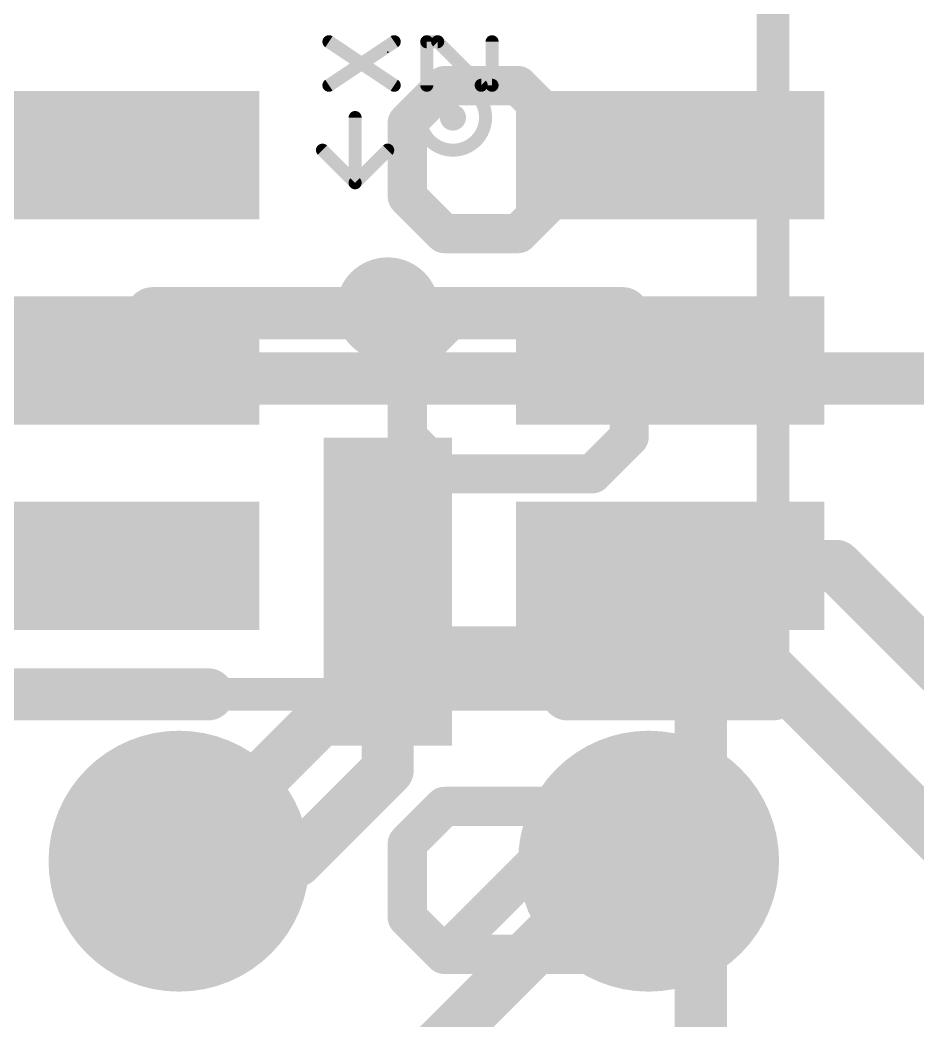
# Model space of a CAD drawing. Extents: x -3.8 to 20.4, y -39.4 to 28.1.
# Drawn here: x 8.728 to 12.225, y 14.008 to 17.906 of the extents above; entities that cross this region are included whole.
import ezdxf

# ---------------------------------------------------------------- set-up
doc = ezdxf.new("R2010")
doc.units = 0
for name, color, linetype in [('1', 12, 'CONTINUOUS'), ('16', 132, 'CONTINUOUS'), ('18', 110, 'CONTINUOUS'), ('21', 41, 'CONTINUOUS'), ('22', 40, 'CONTINUOUS'), ('23', 53, 'CONTINUOUS'), ('51', 53, 'CONTINUOUS')]:
    doc.layers.add(name, color=color, linetype=linetype)

# ---------------------------------------------------------------- blocks, each defined once
blk = doc.blocks.new('RECT')
blk.add_solid([(-0.5, -0.5), (0.5, -0.5), (-0.5, 0.5), (0.5, 0.5)])
blk = doc.blocks.new('ROUNDV')
at = {"const_width": 0.5}
blk.add_lwpolyline([(0, -0.25, 1), (0, 0.25, 1), (0, -0.25)], format="xyb", dxfattribs=at)

msp = doc.modelspace()

# ---------------------------------------------------------------- linework, layer by layer
at = {"layer": '1', "const_width": 0.2032}
for points in [[(9.06, 16.58), (9.244, 16.764)], [(9.244, 16.764), (10.16, 16.764)], [(10.16, 16.764), (10.287, 16.764)], [(10.287, 16.764), (11.076, 16.764)], [(11.076, 16.764), (11.26, 16.58)], [(8.5344, 15.6464), (9.06, 15.78)], [(11.3792, 15.6464), (11.26, 15.78)], [(11.26, 15.78), (11.906, 15.78)], [(11.906, 15.78), (12.065, 15.621)], [(10.16, 14.986), (10.16, 15.68)], [(11.3792, 15.4432), (11.3792, 15.6464)], [(12.065, 15.621), (12.446, 15.24)], [(11.3792, 14.6304), (11.3792, 15.4432)], [(9.906, 14.732), (10.16, 14.986)], [(9.8044, 14.6304), (9.906, 14.732)], [(9.3472, 14.6304), (9.8044, 14.6304)], [(11.176, 14.6304), (11.3792, 14.6304)], [(11.3792, 14.6304), (11.3792, 13.8176)]]:
    msp.add_lwpolyline(points, dxfattribs=at)
at = {"layer": '1', "const_width": 0.1016}
for points in [[(9.244, 16.8148, 1), (9.244, 16.7132)], [(9.2799, 16.7281, 1), (9.2081, 16.7999)], [(10.16, 16.8148, 1), (10.16, 16.7132)], [(10.16, 16.7132, 1), (10.16, 16.8148)], [(10.287, 16.8148, 1), (10.287, 16.7132)], [(10.287, 16.7132, 1), (10.287, 16.8148)], [(11.1119, 16.7999, 1), (11.0401, 16.7281)], [(11.076, 16.7132, 1), (11.076, 16.8148)], [(9.0241, 16.6159, 1), (9.0959, 16.5441)], [(11.2241, 16.5441, 1), (11.2959, 16.6159)], [(9.0725, 15.7308, 1), (9.0475, 15.8292)], [(11.2979, 15.8138, 1), (11.2221, 15.7462)], [(11.26, 15.8308, 1), (11.26, 15.7292)], [(11.9419, 15.8159, 1), (11.8701, 15.7441)], [(11.906, 15.7292, 1), (11.906, 15.8308)], [(10.2108, 15.68, 1), (10.1092, 15.68)], [(11.43, 15.6464, 1), (11.3284, 15.6464)], [(11.3413, 15.6126, 1), (11.4171, 15.6802)], [(12.1009, 15.6569, 1), (12.0291, 15.5851)], [(12.0291, 15.5851, 1), (12.1009, 15.6569)], [(11.43, 15.4432, 1), (11.3284, 15.4432)], [(11.3284, 15.4432, 1), (11.43, 15.4432)], [(10.1959, 14.9501, 1), (10.1241, 15.0219)], [(10.1092, 14.986, 1), (10.2108, 14.986)], [(9.8701, 14.7679, 1), (9.9419, 14.6961)], [(9.9419, 14.6961, 1), (9.8701, 14.7679)], [(9.3472, 14.6812, 1), (9.3472, 14.5796)], [(9.7685, 14.6663, 1), (9.8403, 14.5945)], [(9.8044, 14.5796, 1), (9.8044, 14.6812)], [(11.176, 14.6812, 1), (11.176, 14.5796)], [(11.43, 14.6304, 1), (11.3284, 14.6304)], [(11.3792, 14.5796, 1), (11.3792, 14.6812)], [(11.3284, 14.6304, 1), (11.43, 14.6304)]]:
    msp.add_lwpolyline(points, format="xyb", dxfattribs=at)
at = {"layer": '16', "const_width": 0.2032}
for points in [[(1.27, 16.51), (16.256, 16.51)], [(10.16, 15.4432), (9.3472, 14.6304)], [(11.5824, 15.4432), (10.16, 15.4432)], [(13.6144, 13.4112), (11.5824, 15.4432)], [(10.033, 13.589), (11.049, 14.605)], [(11.049, 14.605), (11.0744, 14.6304)], [(11.0744, 14.6304), (11.176, 14.6304)]]:
    msp.add_lwpolyline(points, dxfattribs=at)
at = {"layer": '16', "const_width": 0.1016}
for points in [[(10.16, 15.494, 1), (10.16, 15.3924)], [(10.1959, 15.4073, 1), (10.1241, 15.4791)], [(11.6183, 15.4791, 1), (11.5465, 15.4073)], [(11.5824, 15.3924, 1), (11.5824, 15.494)], [(9.3113, 14.6663, 1), (9.3831, 14.5945)], [(11.0849, 14.5691, 1), (11.0131, 14.6409)], [(11.0744, 14.6812, 1), (11.0744, 14.5796)], [(11.1103, 14.5945, 1), (11.0385, 14.6663)], [(11.176, 14.5796, 1), (11.176, 14.6812)], [(11.0131, 14.6409, 1), (11.0849, 14.5691)]]:
    msp.add_lwpolyline(points, format="xyb", dxfattribs=at)
at = {"layer": '21'}
for points, const_width in [([(10.16, 16.68, 1), (10.16, 16.88, 1), (10.16, 16.68)], 0.2032), ([(9.46, 15.2292, 1), (9.46, 15.3308)], 0.1016), ([(10.86, 15.3308, 1), (10.86, 15.2292)], 0.1016), ([(11.66, 15.2292, 1), (11.66, 15.3308)], 0.1016)]:
    msp.add_lwpolyline(points, format="xyb", dxfattribs=dict(at, const_width=const_width))
at = {"layer": '21', "const_width": 0.2032}
for points in [[(9.46, 15.28), (8.66, 15.28)], [(11.66, 15.28), (10.86, 15.28)]]:
    msp.add_lwpolyline(points, dxfattribs=at)
at = {"layer": '22', "const_width": 0.1524}
for points in [[(10.2362, 17.5062), (10.3803, 17.6503)], [(10.3803, 17.6503), (10.6684, 17.6503)], [(10.6684, 17.6503), (10.8124, 17.5062)], [(10.2362, 17.2181), (10.2362, 17.5062)], [(10.8124, 17.5062), (10.8124, 17.2181)], [(10.3803, 17.074), (10.2362, 17.2181)], [(10.8124, 17.2181), (10.6684, 17.074)], [(10.6684, 17.074), (10.3803, 17.074)], [(10.2362, 16.5707), (10.3803, 16.7147)], [(10.9565, 16.7147), (11.1005, 16.5707)], [(10.2362, 16.2826), (10.2362, 16.5707)], [(11.1005, 16.5707), (11.1005, 16.2826)], [(10.3803, 16.1385), (10.2362, 16.2826)], [(11.1005, 16.2826), (10.9565, 16.1385)], [(10.9565, 16.1385), (10.3803, 16.1385)], [(10.3803, 14.8437), (10.2362, 14.6996)], [(10.9565, 14.8437), (10.3803, 14.8437)], [(10.3803, 14.2675), (10.9565, 14.8437)], [(11.1005, 14.6996), (10.9565, 14.8437)], [(10.2362, 14.6996), (10.2362, 14.4115)], [(11.1005, 14.4115), (11.1005, 14.6996)], [(10.2362, 14.4115), (10.3803, 14.2675)], [(10.9565, 14.2675), (11.1005, 14.4115)], [(10.3803, 14.2675), (10.9565, 14.2675)]]:
    msp.add_lwpolyline(points, dxfattribs=at)
at = {"layer": '22', "const_width": 0.0762}
for points in [[(10.3803, 17.6884, 1), (10.3803, 17.6122)], [(10.4072, 17.6233, 1), (10.3533, 17.6772)], [(10.6953, 17.6772, 1), (10.6414, 17.6233)], [(10.6684, 17.6122, 1), (10.6684, 17.6884)], [(10.2743, 17.5062, 1), (10.1981, 17.5062)], [(10.8505, 17.5062, 1), (10.7743, 17.5062)], [(10.2093, 17.5331, 1), (10.2631, 17.4793)], [(10.7855, 17.4793, 1), (10.8394, 17.5331)], [(10.2631, 17.245, 1), (10.2093, 17.1911)], [(10.8394, 17.1911, 1), (10.7855, 17.245)], [(10.1981, 17.2181, 1), (10.2743, 17.2181)], [(10.7743, 17.2181, 1), (10.8505, 17.2181)], [(10.3803, 17.1121, 1), (10.3803, 17.0359)], [(10.6684, 17.0359, 1), (10.6684, 17.1121)], [(10.3533, 17.0471, 1), (10.4072, 17.101)], [(10.6414, 17.101, 1), (10.6953, 17.0471)], [(10.4072, 16.6878, 1), (10.3533, 16.7417)], [(10.9834, 16.7417, 1), (10.9295, 16.6878)], [(10.2743, 16.5707, 1), (10.1981, 16.5707)], [(11.1386, 16.5707, 1), (11.0624, 16.5707)], [(10.2093, 16.5976, 1), (10.2631, 16.5437)], [(11.0736, 16.5437, 1), (11.1275, 16.5976)], [(10.2631, 16.3095, 1), (10.2093, 16.2556)], [(11.1275, 16.2556, 1), (11.0736, 16.3095)], [(10.1981, 16.2826, 1), (10.2743, 16.2826)], [(11.0624, 16.2826, 1), (11.1386, 16.2826)], [(10.3803, 16.1766, 1), (10.3803, 16.1004)], [(10.9565, 16.1004, 1), (10.9565, 16.1766)], [(10.3533, 16.1116, 1), (10.4072, 16.1655)], [(10.9295, 16.1655, 1), (10.9834, 16.1116)], [(10.3803, 14.8818, 1), (10.3803, 14.8056)], [(10.4072, 14.8168, 1), (10.3533, 14.8706)], [(10.9834, 14.8706, 1), (10.9295, 14.8168)], [(10.9834, 14.8168, 1), (10.9295, 14.8706)], [(10.9565, 14.8056, 1), (10.9565, 14.8818)], [(10.2743, 14.6996, 1), (10.1981, 14.6996)], [(11.1386, 14.6996, 1), (11.0624, 14.6996)], [(10.2093, 14.7266, 1), (10.2631, 14.6727)], [(11.0736, 14.6727, 1), (11.1275, 14.7266)], [(10.2631, 14.4385, 1), (10.2093, 14.3846)], [(11.1275, 14.3846, 1), (11.0736, 14.4385)], [(10.1981, 14.4115, 1), (10.2743, 14.4115)], [(11.0624, 14.4115, 1), (11.1386, 14.4115)], [(10.3803, 14.3056, 1), (10.3803, 14.2294)], [(10.9565, 14.2294, 1), (10.9565, 14.3056)], [(10.3533, 14.2944, 1), (10.4072, 14.2405)], [(10.3533, 14.2405, 1), (10.4072, 14.2944)], [(10.9295, 14.2944, 1), (10.9834, 14.2405)]]:
    msp.add_lwpolyline(points, format="xyb", dxfattribs=at)
at = {"layer": '23'}
msp.add_point((10.16, 17.78), dxfattribs=at)
at = {"layer": '51'}
for points, const_width in [([(11.66, 15.28), (11.66, 20.28)], 0.127), ([(9.9312, 17.6517), (10.1854, 17.8212)], 0.0508), ([(9.9312, 17.8212), (10.1854, 17.6517)], 0.0508), ([(10.3122, 17.6517), (10.3122, 17.8212)], 0.0508), ([(10.3122, 17.8212), (10.3546, 17.8212)], 0.0508), ([(10.3546, 17.8212), (10.524, 17.6517)], 0.0508), ([(10.5664, 17.6517), (10.5664, 17.8212)], 0.0508), ([(10.524, 17.6517), (10.5664, 17.6517)], 0.0508), ([(10.033, 17.526), (10.033, 17.272)], 0.0508), ([(10.033, 17.272), (9.906, 17.399)], 0.0508), ([(10.033, 17.272), (10.16, 17.399)], 0.0508), ([(8.66, 15.28), (11.66, 15.28)], 0.127)]:
    msp.add_lwpolyline(points, dxfattribs=dict(at, const_width=const_width))
for points, const_width in [([(9.9382, 17.8318, 1), (9.9241, 17.8107)], 0.0254), ([(10.1924, 17.8107, 1), (10.1784, 17.8318)], 0.0254), ([(10.3249, 17.8212, 1), (10.2995, 17.8212)], 0.0254), ([(10.3122, 17.8339, 1), (10.3122, 17.8085)], 0.0254), ([(10.3635, 17.8302, 1), (10.3456, 17.8122)], 0.0254), ([(10.3546, 17.8085, 1), (10.3546, 17.8339)], 0.0254), ([(10.5791, 17.8212, 1), (10.5537, 17.8212)], 0.0254), ([(9.9241, 17.6623, 1), (9.9382, 17.6412)], 0.0254), ([(10.1784, 17.6412, 1), (10.1924, 17.6623)], 0.0254), ([(10.414, 17.399, 1), (10.414, 17.653, 1), (10.414, 17.399)], 0.0508), ([(10.2995, 17.6517, 1), (10.3249, 17.6517)], 0.0254), ([(10.524, 17.6644, 1), (10.524, 17.639)], 0.0254), ([(10.5151, 17.6428, 1), (10.533, 17.6607)], 0.0254), ([(10.5537, 17.6517, 1), (10.5791, 17.6517)], 0.0254), ([(10.5664, 17.639, 1), (10.5664, 17.6644)], 0.0254), ([(10.0457, 17.526, 1), (10.0203, 17.526)], 0.0254), ([(10.414, 17.5006, 1), (10.414, 17.5514, 1), (10.414, 17.5006)], 0.0508), ([(9.915, 17.408, 1), (9.897, 17.39)], 0.0254), ([(10.169, 17.39, 1), (10.151, 17.408)], 0.0254), ([(10.024, 17.281, 1), (10.042, 17.263)], 0.0254), ([(10.0203, 17.272, 1), (10.0457, 17.272)], 0.0254), ([(10.024, 17.263, 1), (10.042, 17.281)], 0.0254), ([(11.66, 15.2483, 1), (11.66, 15.3118)], 0.0635), ([(11.6282, 15.28, 1), (11.6918, 15.28)], 0.0635)]:
    msp.add_lwpolyline(points, format="xyb", dxfattribs=dict(at, const_width=const_width))

# ---------------------------------------------------------------- block references
at = {"layer": '1', "xscale": 0.5, "yscale": 1.2}
for p, rotation in [((9.06, 17.38), 270), ((11.26, 17.38), 90), ((9.06, 16.58), 270), ((11.26, 16.58), 90), ((9.06, 15.78), 270), ((11.26, 15.78), 270)]:
    msp.add_blockref('RECT', p, dxfattribs=dict(at, rotation=rotation))
msp.add_blockref('RECT', (10.16, 15.68), dxfattribs=at)
at = {"layer": '18', "xscale": 1.016, "yscale": 1.016}
for p in [(9.3472, 14.6304), (9.3472, 14.6304), (11.176, 14.6304), (11.176, 14.6304)]:
    msp.add_blockref('ROUNDV', p, dxfattribs=at)

doc.saveas('drawing.dxf')
